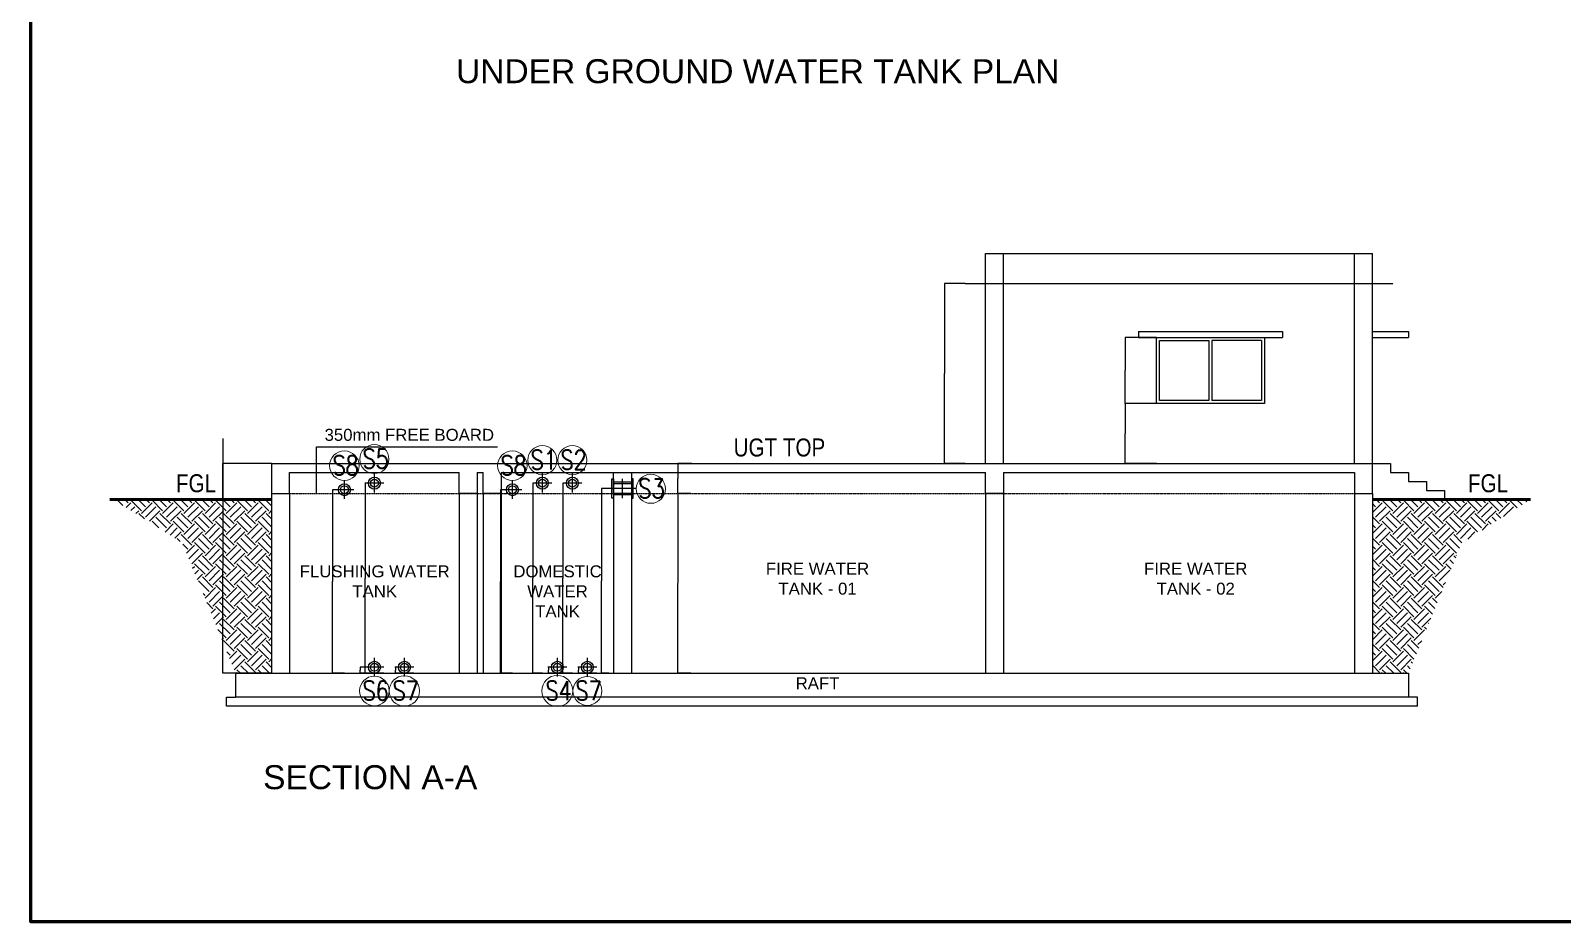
# Model space of a CAD drawing. Header units: inches. Extents: x -82712 to 364260, y -240815 to -94944.
# Drawn here: x -13769 to 11765, y -240815 to -225963 of the extents above; entities that cross this region are included whole.
import ezdxf

# ---------------------------------------------------------------- set-up
doc = ezdxf.new("R2010")
doc.units = ezdxf.units.IN
doc.header["$MEASUREMENT"] = 0
doc.linetypes.add('CENTER', pattern=[2, 1.25, -0.25, 0.25, -0.25])
doc.linetypes.add('HIDDEN', pattern=[0.375, 0.25, -0.125])
doc.layers.get('Defpoints').update_dxf_attribs({"color": 8})
for name, color, linetype, lineweight in [('2MM', 8, 'Continuous', 20), ('beam', 160, 'Continuous', 25), ('FP-PL-TEXT', 7, 'Continuous', 0), ('NVB HT TX', 7, 'Continuous', 18), ('text', 7, 'Continuous', 25)]:
    doc.layers.add(name, color=color, linetype=linetype, lineweight=lineweight)
for name, color, linetype in [('EDS-PL-WS-TXT', 7, 'Continuous'), ('EDS-W-SLEEVE', 6, 'Continuous'), ('Elevation Win', 135, 'Continuous'), ('FORMAT', 7, 'Continuous'), ('FP-W-SLEEVE', 6, 'Continuous'), ('WALL', 1, 'Continuous')]:
    doc.layers.add(name, color=color, linetype=linetype)
doc.styles.add('ARIAL', font='arial.ttf')
doc.styles.add('Basic', font='arial.ttf')
doc.styles.add('HS', font='ARIALN.TTF', dxfattribs={"height": 0.25})
doc.styles.add('RS', font='romans.shx', dxfattribs={"width": 0.8})
doc.styles.get("Standard").update_dxf_attribs({"font": 'arial.ttf'})
doc.dimstyles.new('XYZ', dxfattribs={"dimtxt": 0.25, "dimasz": 0.15, "dimexe": 0.09, "dimexo": 0.0625, "dimgap": 0, "dimtad": 0, "dimdec": 0, "dimlfac": 1000, "dimzin": 0, "dimdsep": 46, "dimtxsty": 'Standard', "dimblk": 'OBLIQUE', "dimcen": 0.09, "dimclrd": 256, "dimclre": 256, "dimadec": 0, "dimazin": 0, "dimtfac": 1, "dimtdec": 0, "dimtofl": 0, "dimtmove": 1, "dimatfit": 3, "dimldrblk": 'OBLIQUE', "dimfxl": 1, "dimtolj": 1, "dimtzin": 0, "dimlwd": -1, "dimlwe": -1, "dimarcsym": 0})
pattern_1 = [(45, (-227811.0195824599, -345867.6932700126), (0, 353.5533905932738), [250, -250]), (45, (-227877.3108431962, -345801.4020092763), (0, 353.5533905932738), [250, -250]), (45, (-227943.6021039324, -345735.1107485401), (0, 353.5533905932738), [250, -250]), (135, (-227943.6021039324, -345690.9165747159), (-353.5533905932737, 2.775557561562891e-14), [250, -250]), (135, (-227877.3108431962, -345624.6253139797), (-353.5533905932737, 2.775557561562891e-14), [250, -250]), (135, (-227811.0195824599, -345558.3340532435), (-353.5533905932737, 2.775557561562891e-14), [250, -250])]

# ---------------------------------------------------------------- blocks, each defined once
blk = doc.blocks.new('External Window 1.8')
at = {"layer": 'Elevation Win'}
for p, q in [((0, 1.099999999999909), (0, 0)), ((1.799999999999272, 1.099999999999909), (0, 1.099999999999909)), ((0.0499999999992724, 1.049999999999955), (0.875, 1.049999999999955)), ((0.875, 1.049999999999955), (0.875, 0.0500000000001819)), ((1.799999999999272, 0), (1.799999999999272, 1.099999999999909)), ((0, 0), (1.799999999999272, 0))]:
    blk.add_line(p, q, dxfattribs=at)
for points in [[(0.0499999999992724, 1.049999999999955), (0.0499999999992724, 0.0500000000001819), (0.875, 0.0500000000001819)], [(0.9249999999992724, 0.0500000000001819), (1.75, 0.0500000000001819), (1.75, 1.049999999999955), (0.9249999999992724, 1.049999999999955)], [(0.9249999999992724, 1.049999999999955), (0.9249999999992724, 0.0500000000001819)]]:
    blk.add_lwpolyline(points, dxfattribs=at)
blk = doc.blocks.new('_Oblique')
at = {"layer": '2MM', "color": 0, "lineweight": -2}
blk.add_line((-0.5, -0.5), (0.5, 0.5), dxfattribs=at)
blk = doc.blocks.new('*D891')
at = {"transparency": 16777216}
for p, q in [((-9751.248036076726, -233179.0989458741), (-10563.5823111902, -233179.0989458741)), ((-10563.4923111902, -233179.0989458741), (-10563.4923111902, -234928.4348087664)), ((-10563.4923111902, -236679.0989458742), (-10563.4923111902, -234929.7630829819)), ((-9751.248036077235, -236679.0989458742), (-10563.5823111902, -236679.0989458742))]:
    blk.add_line(p, q, dxfattribs=at)
at = {"layer": 'Defpoints', "color": 0, "transparency": 16777216}
for p in [(-10563.4923111902, -233179.0989458741), (-9751.185536076726, -233179.0989458741), (-9751.185536077235, -236679.0989458742)]:
    blk.add_point(p, dxfattribs=at)
at = {"transparency": 16777216, "xscale": 0.15, "yscale": 0.15, "zscale": 0.15}
for p, rotation in [((-10563.4923111902, -233179.0989458741), 90), ((-10563.4923111902, -236679.0989458742), 270)]:
    blk.add_blockref('_Oblique', p, dxfattribs=dict(at, rotation=rotation))
at = {"color": 0, "transparency": 16777216, "insert": (-10563.49231119027, -234929.0989458741), "char_height": 0.25, "attachment_point": 5, "rotation": 90}
blk.add_mtext('\\A1;3500000', dxfattribs=at)
blk = doc.blocks.new('*D892')
at = {"transparency": 16777216}
for p, q in [((-10563.49231119123, -232764.8704299874), (-10563.49231119123, -233179.0989458742)), ((-9751.248036077635, -233179.0989458742), (-10563.58231119123, -233179.0989458742)), ((-10563.49231119123, -233779.0989458742), (-10563.49231119123, -233179.0989458742)), ((-9751.248036077686, -233779.0989458742), (-10563.58231119123, -233779.0989458742))]:
    blk.add_line(p, q, dxfattribs=at)
at = {"layer": 'Defpoints', "color": 0, "transparency": 16777216}
for p in [(-10563.49231119123, -233179.0989458742), (-9751.185536077635, -233179.0989458742), (-9751.185536077686, -233779.0989458742)]:
    blk.add_point(p, dxfattribs=at)
at = {"transparency": 16777216, "xscale": 0.15, "yscale": 0.15, "zscale": 0.15}
for p, rotation in [((-10563.49231119123, -233179.0989458742), 90), ((-10563.49231119123, -233779.0989458742), 270)]:
    blk.add_blockref('_Oblique', p, dxfattribs=dict(at, rotation=rotation))
at = {"color": 0, "transparency": 16777216, "insert": (-10563.49231119129, -232764.3026434935), "char_height": 0.25, "attachment_point": 5, "rotation": 90}
blk.add_mtext('\\A1;600000', dxfattribs=at)
blk = doc.blocks.new('*D893')
at = {"transparency": 16777216}
for p, q in [((1811.433148081917, -230179.0989458751), (1466.258381220778, -230179.0989458751)), ((1466.348381220778, -230179.0989458751), (1466.348381220778, -231678.4348087673)), ((1466.348381220778, -233179.0989458751), (1466.348381220778, -231679.7630829829)), ((1811.433148081634, -233179.0989458751), (1466.258381220778, -233179.0989458751))]:
    blk.add_line(p, q, dxfattribs=at)
at = {"layer": 'Defpoints', "color": 0, "transparency": 16777216}
for p in [(1811.495648081917, -230179.0989458751), (1466.348381220778, -233179.0989458751), (1811.495648081634, -233179.0989458751)]:
    blk.add_point(p, dxfattribs=at)
at = {"transparency": 16777216, "xscale": 0.15, "yscale": 0.15, "zscale": 0.15}
for p, rotation in [((1466.348381220778, -230179.0989458751), 90), ((1466.348381220778, -233179.0989458751), 270)]:
    blk.add_blockref('_Oblique', p, dxfattribs=dict(at, rotation=rotation))
at = {"color": 0, "transparency": 16777216, "insert": (1466.348381220712, -231679.098945875), "char_height": 0.25, "attachment_point": 5, "rotation": 90}
blk.add_mtext('\\A1;3000000', dxfattribs=at)
blk = doc.blocks.new('*D894')
at = {"transparency": 16777216}
for p, q in [((4998.75196386513, -232179.0989458754), (4476.84957937322, -232179.0989458754)), ((4476.93957937322, -232179.0989458754), (4476.93957937322, -232678.4464902137)), ((4476.93957937322, -233179.0989458753), (4476.93957937322, -232679.751401537)), ((4998.751963865072, -233179.0989458753), (4476.84957937322, -233179.0989458753))]:
    blk.add_line(p, q, dxfattribs=at)
at = {"layer": 'Defpoints', "color": 0, "transparency": 16777216}
for p in [(4998.81446386513, -232179.0989458754), (4476.93957937322, -233179.0989458753), (4998.814463865072, -233179.0989458753)]:
    blk.add_point(p, dxfattribs=at)
at = {"transparency": 16777216, "xscale": 0.15, "yscale": 0.15, "zscale": 0.15}
for p, rotation in [((4476.93957937322, -232179.0989458754), 90), ((4476.93957937322, -233179.0989458753), 270)]:
    blk.add_blockref('_Oblique', p, dxfattribs=dict(at, rotation=rotation))
at = {"color": 0, "transparency": 16777216, "insert": (4476.939579373153, -232679.0989458753), "char_height": 0.25, "attachment_point": 5, "rotation": 90}
blk.add_mtext('\\A1;1000000', dxfattribs=at)
blk = doc.blocks.new('*D895')
at = {"transparency": 16777216}
for p, q in [((4998.75196386513, -231079.0989458755), (4476.849579373729, -231079.0989458755)), ((4476.939579373729, -231079.0989458755), (4476.93957937373, -231628.4464902138)), ((4476.93957937373, -232179.0989458754), (4476.93957937373, -231629.7514015372)), ((4998.75196386513, -232179.0989458754), (4476.84957937373, -232179.0989458754))]:
    blk.add_line(p, q, dxfattribs=at)
at = {"layer": 'Defpoints', "color": 0, "transparency": 16777216}
for p in [(4476.939579373729, -231079.0989458755), (4998.81446386513, -231079.0989458755), (4998.81446386513, -232179.0989458754)]:
    blk.add_point(p, dxfattribs=at)
at = {"transparency": 16777216, "xscale": 0.15, "yscale": 0.15, "zscale": 0.15}
for p, rotation in [((4476.939579373729, -231079.0989458755), 90), ((4476.93957937373, -232179.0989458754), 270)]:
    blk.add_blockref('_Oblique', p, dxfattribs=dict(at, rotation=rotation))
at = {"color": 0, "transparency": 16777216, "insert": (4476.939579373663, -231629.0989458754), "char_height": 0.25, "attachment_point": 5, "rotation": 90}
blk.add_mtext('\\A1;1100000', dxfattribs=at)
blk = doc.blocks.new('*D896')
at = {"transparency": 16777216}
for p, q in [((-2762.065502945167, -233679.0989458741), (-2980.000598493914, -233679.0989458741)), ((-2979.910598493914, -233679.0989458741), (-2979.910598493914, -235178.4348087666)), ((-2979.910598493913, -236679.0989458748), (-2979.910598493914, -235179.7630829822)), ((-2762.065502945451, -236679.0989458748), (-2980.000598493913, -236679.0989458748))]:
    blk.add_line(p, q, dxfattribs=at)
at = {"layer": 'Defpoints', "color": 0, "transparency": 16777216}
for p in [(-2762.003002945167, -233679.0989458741), (-2979.910598493913, -236679.0989458748), (-2762.003002945451, -236679.0989458748)]:
    blk.add_point(p, dxfattribs=at)
at = {"transparency": 16777216, "xscale": 0.15, "yscale": 0.15, "zscale": 0.15}
for p, rotation in [((-2979.910598493914, -233679.0989458741), 90), ((-2979.910598493913, -236679.0989458748), 270)]:
    blk.add_blockref('_Oblique', p, dxfattribs=dict(at, rotation=rotation))
at = {"color": 0, "transparency": 16777216, "insert": (-2979.91059849398, -235179.0989458744), "char_height": 0.25, "attachment_point": 5, "rotation": 90}
blk.add_mtext('\\A1;3000000', dxfattribs=at)
blk = doc.blocks.new('*D897')
at = {"transparency": 16777216}
for p, q in [((-2744.883032055602, -233179.0989458747), (-2980.000598493688, -233179.0989458747)), ((-2979.910598493688, -233179.0989458747), (-2979.910598493688, -233428.5318415088)), ((-2979.910598493688, -233679.0989458741), (-2979.910598493688, -233429.66605024)), ((-2762.065502945167, -233679.0989458741), (-2980.000598493688, -233679.0989458741))]:
    blk.add_line(p, q, dxfattribs=at)
at = {"layer": 'Defpoints', "color": 0, "transparency": 16777216}
for p in [(-2979.910598493688, -233179.0989458747), (-2744.820532055602, -233179.0989458747), (-2762.003002945167, -233679.0989458741)]:
    blk.add_point(p, dxfattribs=at)
at = {"transparency": 16777216, "xscale": 0.15, "yscale": 0.15, "zscale": 0.15}
for p, rotation in [((-2979.910598493688, -233179.0989458747), 90), ((-2979.910598493688, -233679.0989458741), 270)]:
    blk.add_blockref('_Oblique', p, dxfattribs=dict(at, rotation=rotation))
at = {"color": 0, "transparency": 16777216, "insert": (-2979.910598493753, -233429.0989458743), "char_height": 0.25, "attachment_point": 5, "rotation": 90}
blk.add_mtext('\\A1;500000', dxfattribs=at)
blk = doc.blocks.new('sleve section')
at = {"layer": 'EDS-W-SLEEVE', "color": 8, "linetype": 'CENTER', "ltscale": 0.005}
for p, q in [((0.1563083302435189, 0), (-0.1563083299662367, 0)), ((0, -0.1533209967729903), (0, 0.1592956635260094))]:
    blk.add_line(p, q, dxfattribs=at)
at = {"layer": 'EDS-W-SLEEVE'}
for radius in [0.09970292627257808, 0.06646861751505205]:
    blk.add_circle((0, 0), radius, dxfattribs=at)
blk = doc.blocks.new('*D898')
at = {"color": 0, "transparency": 16777216}
for p, q in [((-7882.439705871144, -236579.0989458743), (-8276.941110410748, -236579.0989458743)), ((-7882.439705871144, -236679.0989458743), (-8276.941110410748, -236679.0989458743)), ((-8276.851110410747, -236579.2489458743), (-8276.851110410747, -236628.8768108129)), ((-8276.851110410747, -236678.9489458743), (-8276.851110410747, -236629.3210809357))]:
    blk.add_line(p, q, dxfattribs=at)
for points in [[(-8276.876110410747, -236579.2489458743), (-8276.826110410748, -236579.2489458743), (-8276.851110410747, -236579.0989458743)], [(-8276.876110410747, -236678.9489458743), (-8276.826110410748, -236678.9489458743), (-8276.851110410747, -236679.0989458743)]]:
    blk.add_solid(points, dxfattribs=at)
at = {"layer": 'Defpoints', "color": 0, "transparency": 16777216}
for p in [(-8276.851110410747, -236679.0989458743), (-7882.377205871144, -236579.0989458743), (-7882.377205871144, -236679.0989458743)]:
    blk.add_point(p, dxfattribs=at)
at = {"color": 0, "transparency": 16777216, "insert": (-8276.851110410813, -236629.0989458743), "char_height": 0.1, "attachment_point": 5, "rotation": 90}
blk.add_mtext('\\A1;100000', dxfattribs=at)
blk = doc.blocks.new('*D899')
at = {"color": 0, "transparency": 16777216}
for p, q in [((-7382.439706009838, -236579.0989458743), (-7686.941110549704, -236579.0989458743)), ((-7382.439706009838, -236679.0989458743), (-7686.941110549704, -236679.0989458743)), ((-7686.851110549704, -236579.2489458743), (-7686.851110549704, -236628.8768108129)), ((-7686.851110549704, -236678.9489458743), (-7686.851110549704, -236629.3210809357))]:
    blk.add_line(p, q, dxfattribs=at)
for points in [[(-7686.876110549703, -236579.2489458743), (-7686.826110549704, -236579.2489458743), (-7686.851110549704, -236579.0989458743)], [(-7686.876110549703, -236678.9489458743), (-7686.826110549704, -236678.9489458743), (-7686.851110549704, -236679.0989458743)]]:
    blk.add_solid(points, dxfattribs=at)
at = {"layer": 'Defpoints', "color": 0, "transparency": 16777216}
for p in [(-7686.851110549704, -236679.0989458743), (-7382.377206009838, -236579.0989458743), (-7382.377206009838, -236679.0989458743)]:
    blk.add_point(p, dxfattribs=at)
at = {"color": 0, "transparency": 16777216, "insert": (-7686.851110549769, -236629.0989458743), "char_height": 0.1, "attachment_point": 5, "rotation": 90}
blk.add_mtext('\\A1;100000', dxfattribs=at)
blk = doc.blocks.new('*D900')
at = {"color": 0, "transparency": 16777216}
for p, q in [((-4332.439705915125, -236579.0989458743), (-4636.941110454756, -236579.0989458743)), ((-4332.439705915125, -236679.0989458743), (-4636.941110454756, -236679.0989458743)), ((-4636.851110454756, -236579.2489458743), (-4636.851110454756, -236628.8768108129)), ((-4636.851110454756, -236678.9489458743), (-4636.851110454756, -236629.3210809357))]:
    blk.add_line(p, q, dxfattribs=at)
for points in [[(-4636.876110454756, -236579.2489458743), (-4636.826110454756, -236579.2489458743), (-4636.851110454756, -236579.0989458743)], [(-4636.876110454756, -236678.9489458743), (-4636.826110454756, -236678.9489458743), (-4636.851110454756, -236679.0989458743)]]:
    blk.add_solid(points, dxfattribs=at)
at = {"layer": 'Defpoints', "color": 0, "transparency": 16777216}
for p in [(-4636.851110454756, -236679.0989458743), (-4332.377205915125, -236579.0989458743), (-4332.377205915125, -236679.0989458743)]:
    blk.add_point(p, dxfattribs=at)
at = {"color": 0, "transparency": 16777216, "insert": (-4636.851110454822, -236629.0989458743), "char_height": 0.1, "attachment_point": 5, "rotation": 90}
blk.add_mtext('\\A1;100000', dxfattribs=at)
blk = doc.blocks.new('*D901')
at = {"color": 0, "transparency": 16777216}
for p, q in [((-4832.439705915125, -236579.0989458743), (-5136.941110454756, -236579.0989458743)), ((-4832.439705915125, -236679.0989458743), (-5136.941110454756, -236679.0989458743)), ((-5136.851110454756, -236579.2489458743), (-5136.851110454756, -236628.8768108129)), ((-5136.851110454756, -236678.9489458743), (-5136.851110454756, -236629.3210809357))]:
    blk.add_line(p, q, dxfattribs=at)
for points in [[(-5136.876110454756, -236579.2489458743), (-5136.826110454756, -236579.2489458743), (-5136.851110454756, -236579.0989458743)], [(-5136.876110454756, -236678.9489458743), (-5136.826110454756, -236678.9489458743), (-5136.851110454756, -236679.0989458743)]]:
    blk.add_solid(points, dxfattribs=at)
at = {"layer": 'Defpoints', "color": 0, "transparency": 16777216}
for p in [(-5136.851110454756, -236679.0989458743), (-4832.377205915125, -236579.0989458743), (-4832.377205915125, -236679.0989458743)]:
    blk.add_point(p, dxfattribs=at)
at = {"color": 0, "transparency": 16777216, "insert": (-5136.851110454822, -236629.0989458743), "char_height": 0.1, "attachment_point": 5, "rotation": 90}
blk.add_mtext('\\A1;100000', dxfattribs=at)
blk = doc.blocks.new('*D902')
at = {"color": 0, "transparency": 16777216}
for p, q in [((-4738.748036145176, -233508.8444286451), (-4895.083866248026, -233508.8444286451)), ((-4894.993866248025, -233508.9944286451), (-4894.993866248025, -235093.705486714)), ((-4894.993866248024, -236678.9489458743), (-4894.993866248025, -235094.2378878054)), ((-4738.748036283812, -236679.0989458743), (-4895.083866248025, -236679.0989458743))]:
    blk.add_line(p, q, dxfattribs=at)
for points in [[(-4895.018866248025, -233508.9944286451), (-4894.968866248026, -233508.9944286451), (-4894.993866248025, -233508.8444286451)], [(-4895.018866248024, -236678.9489458743), (-4894.968866248025, -236678.9489458743), (-4894.993866248024, -236679.0989458743)]]:
    blk.add_solid(points, dxfattribs=at)
at = {"layer": 'Defpoints', "color": 0, "transparency": 16777216}
for p in [(-4894.993866248025, -233508.8444286451), (-4738.685536145176, -233508.8444286451), (-4738.685536283812, -236679.0989458743)]:
    blk.add_point(p, dxfattribs=at)
at = {"color": 0, "transparency": 16777216, "insert": (-4894.993866248091, -235093.9716872596), "char_height": 0.1, "attachment_point": 5, "rotation": 90}
blk.add_mtext('\\A1;3170255', dxfattribs=at)
blk = doc.blocks.new('*D903')
at = {"color": 0, "transparency": 16777216}
for p, q in [((-5738.748036283929, -233618.9596556796), (-5939.019905924304, -233618.9596556796)), ((-5938.929905924304, -233619.1096556796), (-5938.929905924304, -235148.7633730825)), ((-5938.929905924303, -236678.9489458743), (-5938.929905924304, -235149.2952284714)), ((-5738.748036283929, -236679.0989458743), (-5939.019905924303, -236679.0989458743))]:
    blk.add_line(p, q, dxfattribs=at)
for points in [[(-5938.954905924304, -233619.1096556796), (-5938.904905924304, -233619.1096556796), (-5938.929905924304, -233618.9596556796)], [(-5938.954905924303, -236678.9489458743), (-5938.904905924303, -236678.9489458743), (-5938.929905924303, -236679.0989458743)]]:
    blk.add_solid(points, dxfattribs=at)
at = {"layer": 'Defpoints', "color": 0, "transparency": 16777216}
for p in [(-5938.929905924304, -233618.9596556796), (-5738.685536283929, -233618.9596556796), (-5738.685536283929, -236679.0989458743)]:
    blk.add_point(p, dxfattribs=at)
at = {"color": 0, "transparency": 16777216, "insert": (-5938.929905924369, -235149.0293007769), "char_height": 0.1, "attachment_point": 5, "rotation": 90}
blk.add_mtext('\\A1;3060139', dxfattribs=at)
blk = doc.blocks.new('*D904')
at = {"color": 0, "transparency": 16777216}
for p, q in [((-8538.748036253357, -233618.9596556796), (-8739.01990589329, -233618.9596556796)), ((-8738.92990589329, -233619.1096556796), (-8738.92990589329, -235148.7633730825)), ((-8738.92990589329, -236678.9489458743), (-8738.92990589329, -235149.2952284714)), ((-8538.748036253357, -236679.0989458743), (-8739.01990589329, -236679.0989458743))]:
    blk.add_line(p, q, dxfattribs=at)
for points in [[(-8738.95490589329, -233619.1096556796), (-8738.90490589329, -233619.1096556796), (-8738.92990589329, -233618.9596556796)], [(-8738.95490589329, -236678.9489458743), (-8738.90490589329, -236678.9489458743), (-8738.92990589329, -236679.0989458743)]]:
    blk.add_solid(points, dxfattribs=at)
at = {"layer": 'Defpoints', "color": 0, "transparency": 16777216}
for p in [(-8738.92990589329, -233618.9596556796), (-8538.685536253357, -233618.9596556796), (-8538.685536253357, -236679.0989458743)]:
    blk.add_point(p, dxfattribs=at)
at = {"color": 0, "transparency": 16777216, "insert": (-8738.929905893356, -235149.0293007769), "char_height": 0.1, "attachment_point": 5, "rotation": 90}
blk.add_mtext('\\A1;3060139', dxfattribs=at)
blk = doc.blocks.new('*D905')
at = {"color": 0, "transparency": 16777216}
for p, q in [((-8038.748036114663, -233508.8444286451), (-8195.083866217063, -233508.8444286451)), ((-8194.993866217063, -233508.9944286451), (-8194.993866217063, -235093.705486714)), ((-8194.993866217063, -236678.9489458743), (-8194.993866217063, -235094.2378878054)), ((-8038.748036253299, -236679.0989458743), (-8195.083866217063, -236679.0989458743))]:
    blk.add_line(p, q, dxfattribs=at)
for points in [[(-8195.018866217062, -233508.9944286451), (-8194.968866217063, -233508.9944286451), (-8194.993866217063, -233508.8444286451)], [(-8195.018866217062, -236678.9489458743), (-8194.968866217063, -236678.9489458743), (-8194.993866217063, -236679.0989458743)]]:
    blk.add_solid(points, dxfattribs=at)
at = {"layer": 'Defpoints', "color": 0, "transparency": 16777216}
for p in [(-8194.993866217063, -233508.8444286451), (-8038.685536114663, -233508.8444286451), (-8038.685536253299, -236679.0989458743)]:
    blk.add_point(p, dxfattribs=at)
at = {"color": 0, "transparency": 16777216, "insert": (-8194.993866217128, -235093.9716872596), "char_height": 0.1, "attachment_point": 5, "rotation": 90}
blk.add_mtext('\\A1;3170255', dxfattribs=at)
blk = doc.blocks.new('*D906')
at = {"color": 0, "transparency": 16777216}
for p, q in [((-5238.748036145227, -233508.8444286451), (-5395.083866247625, -233508.8444286451)), ((-5394.993866247625, -233508.9944286451), (-5394.993866247625, -235093.705486714)), ((-5394.993866247624, -236678.9489458743), (-5394.993866247625, -235094.2378878054)), ((-5238.748036283871, -236679.0989458743), (-5395.083866247624, -236679.0989458743))]:
    blk.add_line(p, q, dxfattribs=at)
for points in [[(-5395.018866247625, -233508.9944286451), (-5394.968866247626, -233508.9944286451), (-5394.993866247625, -233508.8444286451)], [(-5395.018866247624, -236678.9489458743), (-5394.968866247625, -236678.9489458743), (-5394.993866247624, -236679.0989458743)]]:
    blk.add_solid(points, dxfattribs=at)
at = {"layer": 'Defpoints', "color": 0, "transparency": 16777216}
for p in [(-5394.993866247625, -233508.8444286451), (-5238.685536145227, -233508.8444286451), (-5238.685536283871, -236679.0989458743)]:
    blk.add_point(p, dxfattribs=at)
at = {"color": 0, "transparency": 16777216, "insert": (-5394.993866247691, -235093.9716872596), "char_height": 0.1, "attachment_point": 5, "rotation": 90}
blk.add_mtext('\\A1;3170255', dxfattribs=at)
blk = doc.blocks.new('SL 150')
at = {"layer": 'FP-W-SLEEVE'}
for p, q in [((-99.01034552759869, 3938.100923247798, -6.818405659e-07), (-99.01034552759869, 3938.380923247798, -6.818405659e-07)), ((-98.98534552759865, 3938.100923247798, -6.818405659e-07), (-98.98534552759865, 3938.380923247798, -6.818405659e-07)), ((-98.83534552759865, 3938.100923247798, -6.818405659e-07), (-98.83534552759865, 3938.380923247798, -6.818405659e-07)), ((-98.81034552759864, 3938.100923247798, -6.818405659e-07), (-98.81034552759864, 3938.380923247798, -6.818405659e-07))]:
    blk.add_line(p, q, dxfattribs=at)
at = {"layer": 'FP-W-SLEEVE', "color": 9, "linetype": 'CENTER'}
for p, q in [((-98.9103455275987, 3938.025923247658, -6.818405659e-07), (-98.9103455275987, 3938.455923247938, -6.818405659e-07)), ((-99.06034552759864, 3938.240923247798, -6.818405659e-07), (-98.76034552759869, 3938.240923247798, -6.818405659e-07))]:
    blk.add_line(p, q, dxfattribs=at)
at = {"layer": 'FP-W-SLEEVE', "elevation": -6.818405659e-07}
for points in [[(-99.06034552759868, 3938.405923247938), (-98.76034552759864, 3938.405923247938), (-98.76034552759864, 3938.380923247798), (-99.06034552759868, 3938.380923247798)], [(-99.06034552759868, 3938.075923247659), (-98.76034552759864, 3938.075923247659), (-98.76034552759864, 3938.100923247798), (-99.06034552759868, 3938.100923247798)]]:
    blk.add_lwpolyline(points, close=True, dxfattribs=at)
blk = doc.blocks.new('*D907')
at = {"color": 0, "transparency": 16777216}
for p, q in [((-4131.605179036504, -233598.4717855869), (-4252.212284222117, -233598.4717855869)), ((-4252.122284222117, -233598.6217855869), (-4252.122284222117, -235138.5195403562)), ((-4252.122284222116, -236678.9489458759), (-4252.122284222117, -235139.0511911066)), ((-4131.605179036729, -236679.0989458759), (-4252.212284222116, -236679.0989458759))]:
    blk.add_line(p, q, dxfattribs=at)
for points in [[(-4252.147284222116, -233598.6217855869), (-4252.097284222117, -233598.6217855869), (-4252.122284222117, -233598.4717855869)], [(-4252.147284222116, -236678.9489458759), (-4252.097284222116, -236678.9489458759), (-4252.122284222116, -236679.0989458759)]]:
    blk.add_solid(points, dxfattribs=at)
at = {"layer": 'Defpoints', "color": 0, "transparency": 16777216}
for p in [(-4131.542679036504, -233598.4717855869), (-4252.122284222116, -236679.0989458759), (-4131.542679036729, -236679.0989458759)]:
    blk.add_point(p, dxfattribs=at)
at = {"color": 0, "transparency": 16777216, "insert": (-4252.122284222182, -235138.7853657313), "char_height": 0.1, "attachment_point": 5, "rotation": 90}
blk.add_mtext('\\A1;3080627', dxfattribs=at)

msp = doc.modelspace()

# ---------------------------------------------------------------- hatches: boundary and pattern name
h = msp.add_hatch()
h.set_pattern_fill('EARTH', color=8, scale=1000, angle=45)
h.set_pattern_definition(pattern_1)
h.paths.add_polyline_path([(-9751.185536077232, -233779.0989458755), (-12390.84270577047, -233779.0989458755), (-11240.27796204785, -234504.3105811827), (-10351.18553607725, -236679.0989458733), (-9751.185536076773, -236679.0989458748)])
h = msp.add_hatch()
h.set_pattern_fill('EARTH', color=8, scale=1000, angle=45)
h.set_pattern_definition(pattern_1)
h.paths.add_polyline_path([(8598.814463886527, -233779.0989458755), (11238.47163357976, -233779.0989458755), (10087.90688985715, -234504.3105811827), (9198.814463886665, -236679.0989458757), (8598.814463886185, -236679.0989458756)])

# ---------------------------------------------------------------- linework, layer by layer
at = {"color": 8}
for p, q in [((9348.814463886527, -237079.0989458757), (9198.814463886549, -237079.0989458757)), ((9348.814463886527, -237229.0989458757), (9348.814463886527, -237079.0989458757))]:
    msp.add_line(p, q, dxfattribs=at)
at = {"color": 8, "const_width": 50}
for points in [[(-12448.7668801234, -233779.0989458741), (-9751.185536077683, -233779.0989458741)], [(11238.47163357976, -233779.0989458755), (8598.814463886527, -233779.0989458755)]]:
    msp.add_lwpolyline(points, dxfattribs=at)
at = {"layer": 'beam', "color": 8}
for p, q in [((-9751.185536077632, -233679.0989458739), (-9751.185536077232, -236679.098945874)), ((-9451.18553603885, -233679.0989458739), (-9451.18553603845, -236679.098945874)), ((-6626.185536168581, -233679.0989458739), (-6626.185536168581, -236679.098945875)), ((-6326.185536168625, -233679.0989458739), (-6326.185536168625, -236679.098945875)), ((-6226.185536151774, -233679.0989458739), (-6226.185536151774, -236679.098945875)), ((-5926.185536151825, -233679.0989458739), (-5926.185536151825, -236679.098945875)), ((-4051.185536114703, -233679.0989458739), (-4051.185536114703, -236679.098945875)), ((-3751.185536114746, -233679.0989458739), (-3751.185536114746, -236679.098945875)), ((2148.814463882612, -233679.0989458739), (2148.814463882612, -236679.098945875)), ((2448.814463882627, -233679.0989458739), (2448.814463882627, -236679.098945875)), ((8298.814463922441, -233679.0989458739), (8298.814463922441, -236679.0989458756)), ((8598.814463886636, -233679.0989458739), (8598.814463886069, -236679.0989458756)), ((-10351.18553607725, -236679.098945874), (9198.814463886549, -236679.0989458757)), ((-10351.18553607725, -236679.098945874), (-10351.18553607725, -237079.098945874)), ((9198.814463886549, -236679.0989458757), (9198.814463886549, -237079.0989458757)), ((-10501.18553607723, -237229.098945874), (-10501.18553607723, -237079.098945874)), ((-10501.18553607723, -237079.098945874), (-10351.18553607725, -237079.098945874)), ((9198.814463886549, -237079.0989458757), (-10351.18553607725, -237079.098945874)), ((9348.814463886527, -237229.0989458757), (-10501.18553607723, -237229.098945874))]:
    msp.add_line(p, q, dxfattribs=at)
at = {"layer": 'beam', "color": 8, "linetype": 'CENTER', "ltscale": 0.5}
msp.add_lwpolyline([(1811.495648081916, -230179.098945875), (8943.671989247887, -230179.0989458756)], dxfattribs=at)
at = {"layer": 'beam', "color": 8}
for points in [[(-9751.185536077173, -233179.0989458741), (8598.814463886527, -233179.0989458756)], [(-9751.185536077173, -233179.0989458741), (-9751.185536077173, -233679.0989458739), (-9451.185536076991, -233679.0989458739), (-9451.185536076991, -233329.0989458741)], [(-9451.185536076991, -233329.0989458741), (-6626.185536084733, -233329.0989458741)], [(-6326.185536084551, -233329.0989458741), (-6326.185536084551, -233679.0989458739), (-6626.185536084733, -233679.0989458739), (-6626.185536084733, -233329.0989458741)], [(-6326.185536084551, -233329.0989458741), (-6226.185536067933, -233329.0989458741)], [(-5926.185536067751, -233329.0989458741), (-5926.185536067751, -233679.0989458739), (-6226.185536067933, -233679.0989458739), (-6226.185536067933, -233329.0989458741)], [(-5926.185536067751, -233329.0989458741), (2148.814463966461, -233329.0989458741)], [(-3751.18553603068, -233329.0989458741), (-3751.18553603068, -233679.0989458739), (-4051.185536030855, -233679.0989458739), (-4051.185536030855, -233329.0989458741)], [(2448.814463966643, -233329.0989458741), (2448.814463966643, -233679.0989458739), (2148.814463966461, -233679.0989458739), (2148.814463966461, -233329.0989458741)], [(2448.814463966643, -233329.0989458741), (8298.814463886345, -233329.0989458741)], [(8298.814463886345, -233329.0989458757), (8298.814463886345, -233679.0989458739), (8598.814463886527, -233679.0989458739), (8598.814463886527, -233179.0989458756)]]:
    msp.add_lwpolyline(points, dxfattribs=at)
at = {"layer": 'beam', "color": 8, "linetype": 'HIDDEN'}
msp.add_lwpolyline([(-9451.18553603885, -233679.0989458739), (8298.814463886345, -233679.0989458739)], dxfattribs=at)
at = {"layer": 'FORMAT', "lineweight": 100}
msp.add_lwpolyline([(-13768.87998726357, -205099.4000732181), (-13768.87998726357, -240815.2805599057), (36358.67157300265, -240815.2805599057), (36358.67157300265, -205099.4000732181)], close=True, dxfattribs=at)
at = {"layer": 'FP-PL-TEXT'}
for centre, radius in [((-8038.685536114659, -233107.119734249), 242.429030869971), ((-8538.685536253295, -233217.2349612833), 246.8009610609556), ((-5738.685536283869, -233217.2349612835), 246.8009610609556), ((-5238.685536145225, -233125.6406598354), 242.429030869971), ((-4738.685536145225, -233125.6406598355), 242.429030869971), ((-3430.409896816229, -233602.1856433366), 242.429030869971), ((-8038.685536114659, -236973.4999723179), 246.8009610609556), ((-7538.685536114717, -236973.499972318), 253.1990389389875), ((-4988.685536158584, -236973.4999723183), 258.9199703288045), ((-4488.685536158642, -236973.4999723183), 241.0800296711386)]:
    msp.add_circle(centre, radius, dxfattribs=at)
at = {"layer": 'WALL', "color": 8}
for p, q in [((2148.814463966461, -229679.0989458754), (8598.814463886527, -229679.0989458754)), ((2148.814463966461, -233179.098945875), (2148.814463966461, -229679.0989458754)), ((2448.814463882736, -233179.098945875), (2448.814463882736, -229679.0989458754)), ((8298.814463886345, -233179.0989458756), (8298.814463886345, -229679.0989458754)), ((8598.814463886527, -233179.0989458756), (8598.814463886527, -229679.0989458754)), ((4698.814463864212, -230979.0989458754), (4698.814463864212, -231079.0989458754)), ((4698.814463864212, -230979.0989458754), (7098.814463864415, -230979.0989458754)), ((4698.814463864212, -231079.0989458754), (7098.814463864415, -231079.0989458754)), ((7098.814463864415, -230979.0989458754), (7098.814463864415, -231079.0989458754)), ((8598.814463886469, -230979.0989458754), (9198.814463886549, -230979.0989458754)), ((8598.814463886469, -231079.0989458754), (9198.814463886549, -231079.0989458754)), ((9198.814463886549, -230979.0989458754), (9198.814463886549, -231079.0989458754))]:
    msp.add_line(p, q, dxfattribs=at)
msp.add_lwpolyline([(8598.814463886527, -233179.0989458756), (8898.814463922521, -233179.0989458756), (8898.814463922521, -233329.0989458756), (9198.814463922528, -233329.0989458756), (9198.814463922528, -233479.0989458756), (9498.814463922543, -233479.0989458756), (9498.814463922543, -233629.0989458756), (9798.81446392255, -233629.0989458756), (9798.81446392255, -233779.0989458755)], dxfattribs=at)

# ---------------------------------------------------------------- block references
at = {"layer": 'EDS-W-SLEEVE', "xscale": 1000, "yscale": 1000, "zscale": 1000}
for p in [(-8038.685536114659, -233508.844428645), (-5238.685536145225, -233508.844428645), (-4738.685536145174, -233508.844428645), (-8538.685536253353, -233618.9596556795), (-5738.685536283927, -233618.9596556795), (-8038.685536114659, -236579.0989458742), (-7538.685536253353, -236579.0989458742), (-4988.685536158642, -236579.0989458742), (-4488.685536158642, -236579.0989458742)]:
    msp.add_blockref('sleve section', p, dxfattribs=at)
at = {"layer": 'EDS-W-SLEEVE', "xscale": 1071.428571417437, "yscale": 1071.428571417437, "zscale": 1071.428571417437, "rotation": 90}
msp.add_blockref('SL 150', (4215642.660757044, -127623.1015785457, 0.0007305434634566937), dxfattribs=at)
at = {"layer": 'Elevation Win', "color": 8, "xscale": -1000, "yscale": 1000, "zscale": 1000}
msp.add_blockref('External Window 1.8', (6798.814463864401, -232179.0989458753), dxfattribs=at)

# ---------------------------------------------------------------- texts
at = {"layer": 'EDS-PL-WS-TXT', "color": 8, "char_height": 200, "width": 5672.60316485355, "attachment_point": 1, "style": 'ARIAL'}
for s, insert in [('\\pxqc;350mm FREE BOARD', (-10292.84689766019, -232602.8813029811)), ('\\pxqc;FLUSHING WATER \\PTANK', (-10869.44747809298, -234878.9463588478)), ('\\pxqc;DOMESTIC \\PWATER \\PTANK', (-7821.707126746107, -234878.9463588478)), ('\\pxqc;FIRE WATER \\PTANK - 01', (-3487.698496395809, -234834.3356417622)), ('\\pxqc;FIRE WATER \\PTANK - 02', (2816.714508614663, -234834.3356417622)), ('\\pxqc;RAFT', (-3487.698496395809, -236745.1094029789))]:
    msp.add_mtext(s, dxfattribs=dict(at, insert=insert))
at = {"layer": 'FP-PL-TEXT', "char_height": 320.8054985593469, "width": 5963.892965213729, "attachment_point": 1, "style": 'RS'}
for s, insert in [('S8', (-8737.056481458698, -233052.0556212428)), ('S5', (-8237.056481320054, -232941.9403942085)), ('S8', (-5937.056481489264, -233052.055621243)), ('S1', (-5437.056481350621, -232960.4613197949)), ('S2', (-4937.056481350621, -232960.4613197951)), ('S3', (-3639.167695341828, -233437.0063032961)), ('S6', (-8237.056481320054, -236808.3206322774)), ('S7', (-7737.056481320113, -236808.3206322775)), ('S4', (-5187.056481363979, -236808.3206322778)), ('S7', (-4687.056481364038, -236808.3206322778))]:
    msp.add_mtext(s, dxfattribs=dict(at, insert=insert))
at = {"layer": 'NVB HT TX', "color": 8, "char_height": 300, "width": 4045.223738062756, "attachment_point": 1, "style": 'HS'}
for s, insert in [('\\pxqc;UGT TOP', (-3309.189809750707, -232763.9177025159, 4899.399895335705)), ('\\pxqc;FGL', (-13034.70876969288, -233360.1076947105, 4899.399895335705)), ('\\pxqc;FGL', (8502.157811827143, -233360.1076947105, 4899.399895335705))]:
    msp.add_mtext(s, dxfattribs=dict(at, insert=insert))
at = {"layer": 'text', "color": 8, "style": 'Basic'}
msp.add_text('UNDER GROUND WATER TANK PLAN', height=400, rotation=359.9998014002037, dxfattribs=at).set_placement((-6677.291177596031, -226839.4989125996, 4899.399895320215))
at = {"layer": 'text', "color": 0, "style": 'Basic'}
msp.add_text('SECTION A-A', height=400, rotation=359.9998014002037, dxfattribs=at).set_placement((-9893.051131785513, -238611.0841183256, 4899.399895320215))

# ---------------------------------------------------------------- dimensions: what is measured, and where the dimension line sits
at = {"color": 8}
for base, p1, p2, override, picture, middle in [((1466.348381220778, -233179.0989458751), (1811.495648081916, -230179.098945875), (1811.495648081633, -233179.098945875), {"dimfxl": 1000, "dimarcsym": 1}, '*D893', (1466.348381220712, -231679.098945875)), ((4476.939579373729, -231079.0989458755), (4998.814463865128, -232179.0989458753), (4998.814463865128, -231079.0989458754), {"dimfxl": 1000, "dimarcsym": 1}, '*D895', (4476.939579373663, -231629.0989458754)), ((4476.93957937322, -233179.0989458753), (4998.814463865128, -232179.0989458753), (4998.81446386507, -233179.0989458752), {"dimfxl": 1000, "dimarcsym": 1}, '*D894', (4476.939579373153, -232679.0989458753)), ((-10563.4923111902, -233179.0989458741), (-9751.185536077232, -236679.0989458741), (-9751.185536076722, -233179.098945874), {"dimfxl": 0.18}, '*D891', (-10563.49231119027, -234929.0989458741)), ((-2979.910598493688, -233179.0989458747), (-2762.003002945166, -233679.0989458739), (-2744.820532055601, -233179.0989458746), {"dimfxl": 1000, "dimarcsym": 1}, '*D897', (-2979.910598493753, -233429.0989458743)), ((-2979.910598493913, -236679.0989458748), (-2762.003002945166, -233679.0989458739), (-2762.00300294545, -236679.0989458747), {"dimfxl": 1000, "dimarcsym": 1}, '*D896', (-2979.91059849398, -235179.0989458744))]:
    dim = msp.add_linear_dim(base=base, p1=p1, p2=p2, angle=90, dimstyle='XYZ', override=override, dxfattribs=at)
    dim.commit()
    dim.dimension.update_dxf_attribs({"geometry": picture, "text_midpoint": middle})
dim = msp.add_linear_dim(base=(-10563.49231119123, -233179.0989458742), p1=(-9751.185536077683, -233779.0989458741), p2=(-9751.185536077632, -233179.0989458741), angle=90, dimstyle='XYZ', override={"dimfxl": 0.18}, dxfattribs=at)
dim.commit()
dim.dimension.update_dxf_attribs({"geometry": '*D892', "text_midpoint": (-10563.49231119339, -232764.3026434935), "dimtype": 160})
at = {"color": 0}
for base, p1, p2, picture, middle in [((-8738.92990589329, -233618.9596556796), (-8538.685536253353, -236679.0989458742), (-8538.685536253353, -233618.9596556795), '*D904', (-8738.929905893356, -235149.0293007769)), ((-8194.993866217063, -233508.8444286451), (-8038.685536253295, -236679.0989458742), (-8038.685536114659, -233508.844428645), '*D905', (-8194.993866217128, -235093.9716872596)), ((-5938.929905924304, -233618.9596556796), (-5738.685536283927, -236679.0989458742), (-5738.685536283927, -233618.9596556795), '*D903', (-5938.929905924369, -235149.0293007769)), ((-5394.993866247625, -233508.8444286451), (-5238.685536283869, -236679.0989458742), (-5238.685536145225, -233508.844428645), '*D906', (-5394.993866247691, -235093.9716872596)), ((-4894.993866248025, -233508.8444286451), (-4738.685536283811, -236679.0989458742), (-4738.685536145174, -233508.844428645), '*D902', (-4894.993866248091, -235093.9716872596)), ((-4252.122284222116, -236679.0989458759), (-4131.542679036502, -233598.4717855868), (-4131.542679036727, -236679.0989458758), '*D907', (-4252.122284222182, -235138.7853657313)), ((-8276.851110410747, -236679.0989458743), (-7882.37720587114, -236579.0989458742), (-7882.37720587114, -236679.0989458742), '*D898', (-8276.851110410813, -236629.0989458743)), ((-7686.851110549704, -236679.0989458743), (-7382.377206009834, -236579.0989458742), (-7382.377206009834, -236679.0989458742), '*D899', (-7686.851110549769, -236629.0989458743)), ((-5136.851110454756, -236679.0989458743), (-4832.377205915123, -236579.0989458742), (-4832.377205915123, -236679.0989458742), '*D901', (-5136.851110454822, -236629.0989458743)), ((-4636.851110454756, -236679.0989458743), (-4332.377205915123, -236579.0989458742), (-4332.377205915123, -236679.0989458742), '*D900', (-4636.851110454822, -236629.0989458743))]:
    dim = msp.add_linear_dim(base=base, p1=p1, p2=p2, angle=90, dimstyle='XYZ', override={"dimtxt": 0.1, "dimsah": 1, "dimclrd": 0, "dimclre": 0, "dimfxl": 1000, "dimarcsym": 1}, dxfattribs=at)
    dim.commit()
    dim.dimension.update_dxf_attribs({"geometry": picture, "text_midpoint": middle})

# ---------------------------------------------------------------- leaders
at = {"color": 8}
msp.add_leader([(-9004.406290571016, -233679.0989458739), (-9004.406290571016, -232905.7566672848), (-5985.531946384413, -232905.7566672848)], dimstyle='XYZ', override={"dimgap": 0, "dimtad": 0, "dimfxl": 1000, "dimarcsym": 1}, dxfattribs=at)

doc.saveas('drawing.dxf')
